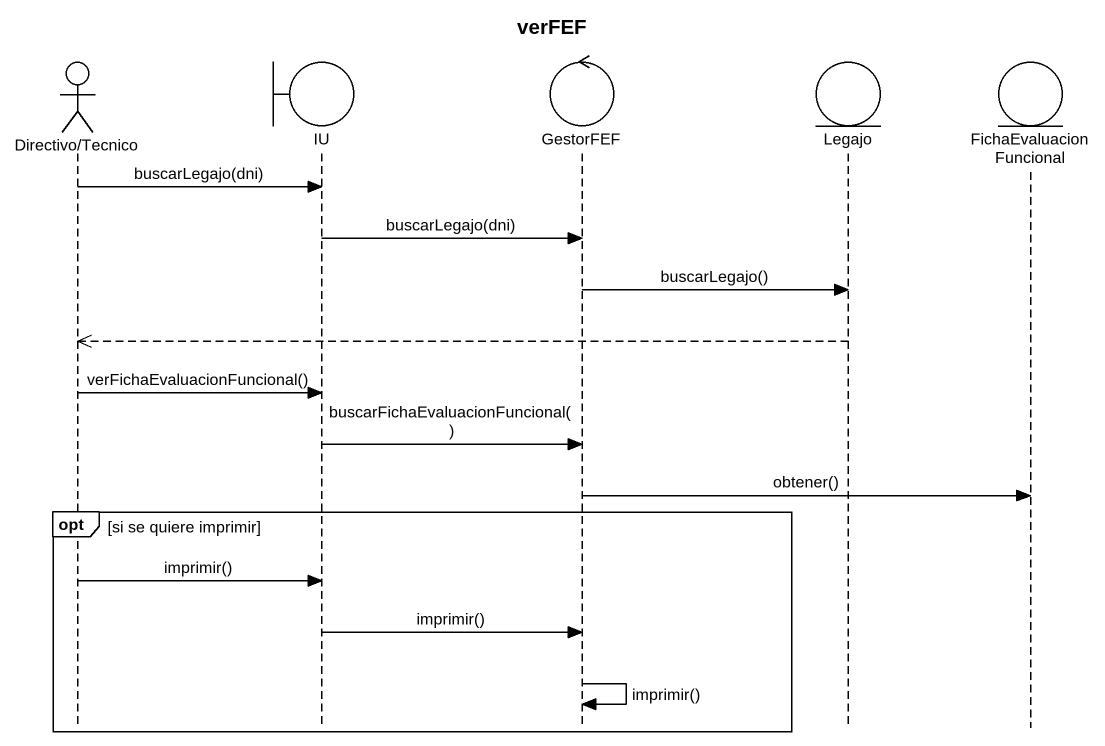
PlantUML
@startuml
title verFEF
hide footbox
actor "Directivo/Tecnico" as Directivo_Tecnico
boundary IU
control GestorFEF
entity Legajo
entity FichaEvaluacionFuncional

Directivo_Tecnico -> IU : buscarLegajo(dni)
IU -> GestorFEF : buscarLegajo(dni)
GestorFEF -> Legajo : buscarLegajo()
Legajo -->> Directivo_Tecnico
Directivo_Tecnico -> IU : verFichaEvaluacionFuncional()
IU -> GestorFEF : buscarFichaEvaluacionFuncional()
GestorFEF -> FichaEvaluacionFuncional : obtener()
opt si se quiere imprimir
  Directivo_Tecnico -> IU : imprimir()
  IU -> GestorFEF : imprimir()
  GestorFEF -> GestorFEF : imprimir()
end
@enduml
